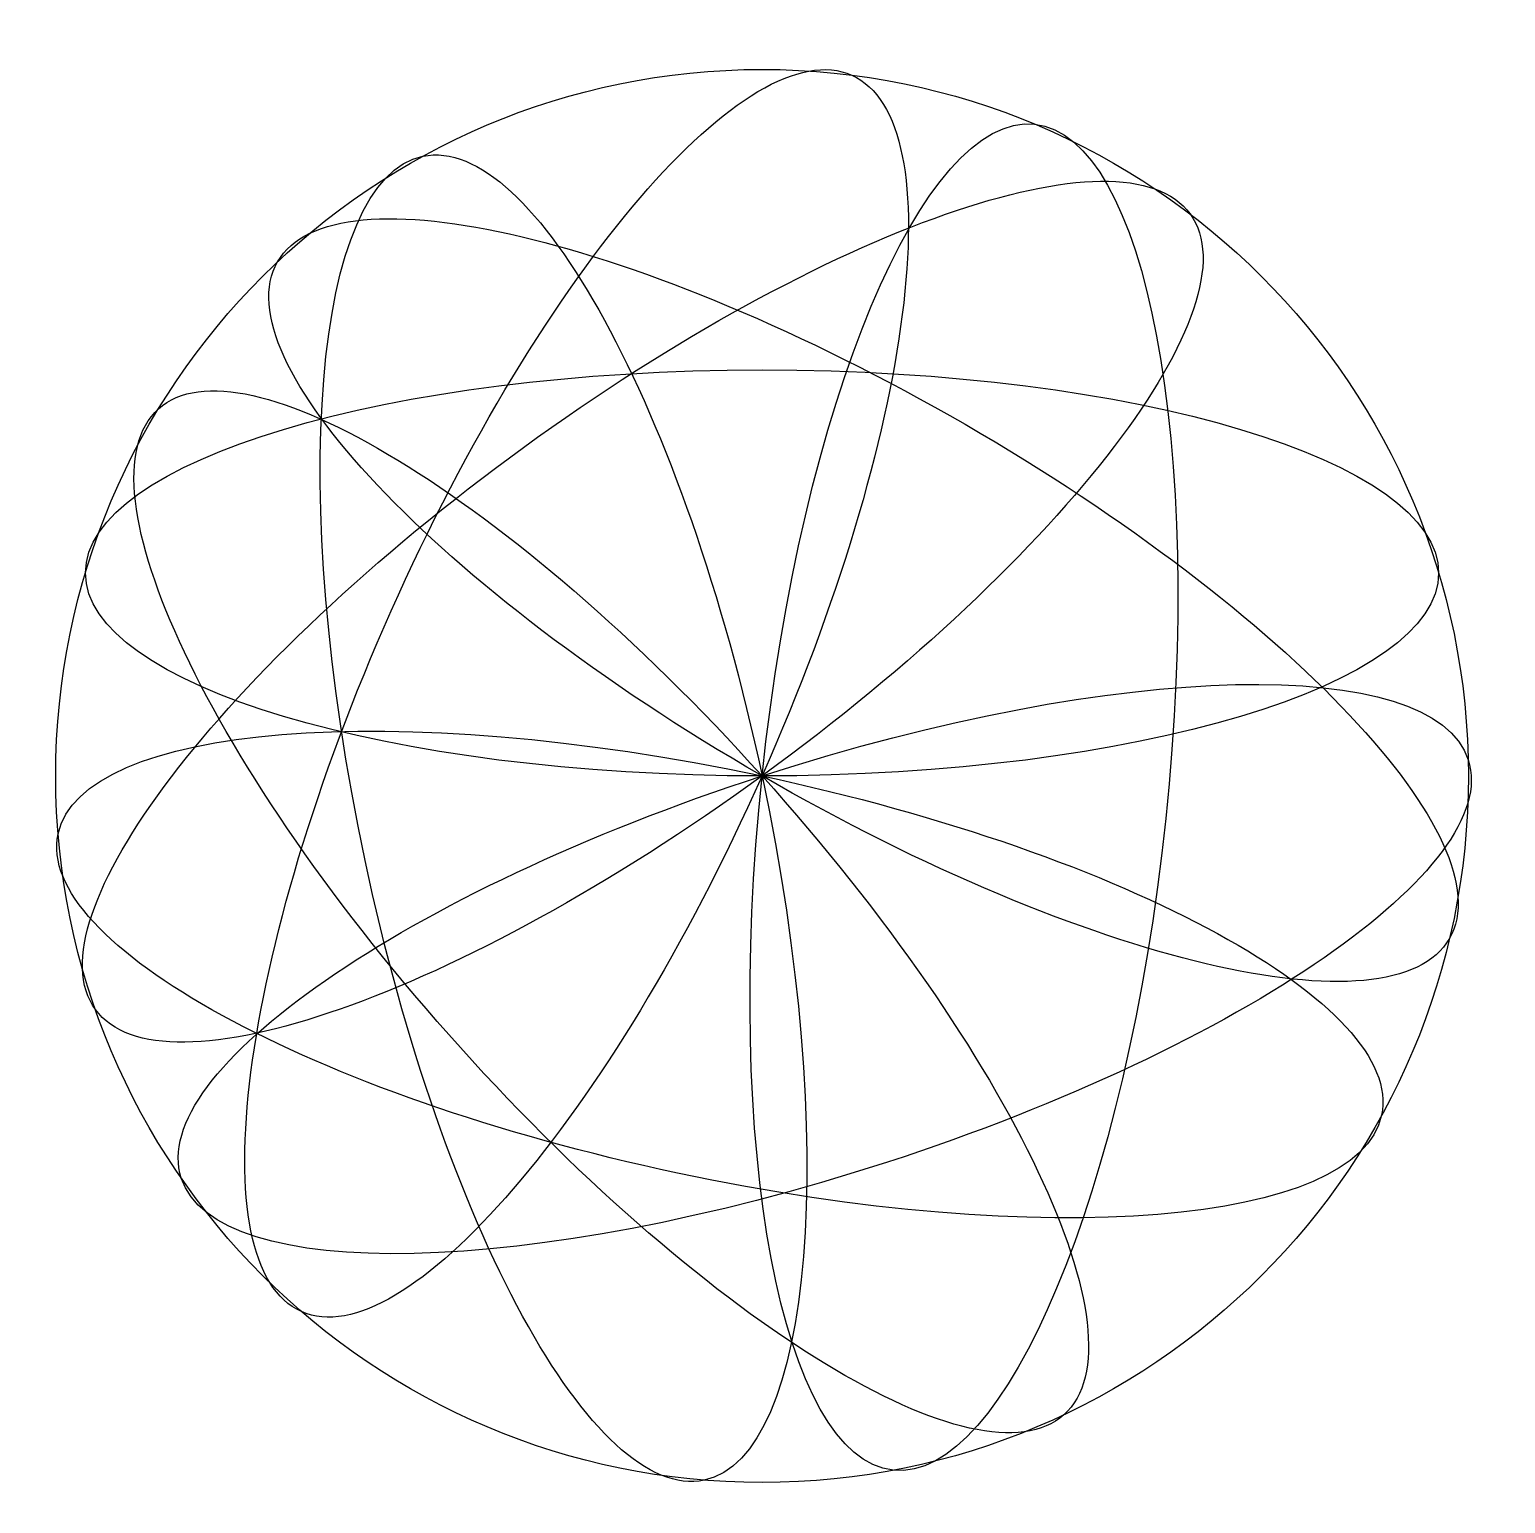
# Model space of a CAD drawing. Header units: millimetres. Extents: x -10.8 to 11, y -13.7 to 8.
import ezdxf

# ---------------------------------------------------------------- set-up
doc = ezdxf.new("R2010")
doc.units = ezdxf.units.MM
doc.layers.get('0').update_dxf_attribs({"lineweight": 25, "true_color": 0xffffff})

msp = doc.modelspace()

# ---------------------------------------------------------------- linework, layer by layer
msp.add_circle((0, -3), 10.44)
for centre, major_axis in [((-2.741, -1.78), (4.067, 9.135)), ((2.984, -3.314), (-1.045, -9.945)), ((-1.763, -0.573), (8.09, 5.878)), ((-2.934, -3.624), (-2.079, 9.781)), ((1.5, -0.402), (8.66, -5)), ((-2.229, -5.007), (-6.691, 7.431)), ((0, 0), (10, 0)), ((0.927, -5.853), (-9.511, -3.09)), ((-0.624, -5.934), (-9.781, 2.079))]:
    msp.add_ellipse(centre, major_axis=major_axis, ratio=0.3)

doc.saveas('drawing.dxf')
